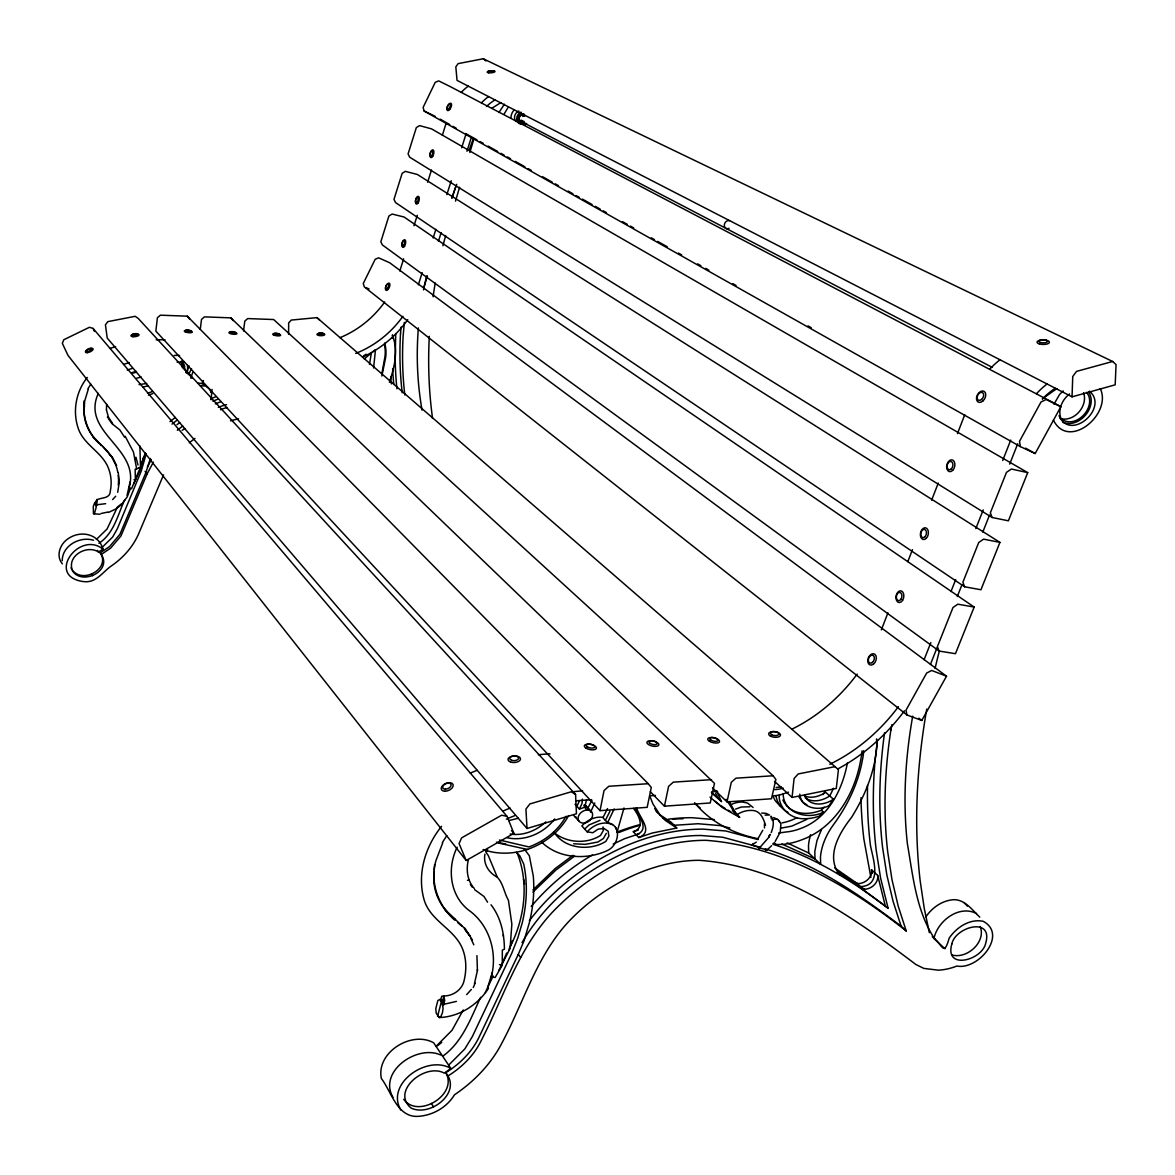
<?xml version="1.0" encoding="UTF-8"?>
<svg xmlns="http://www.w3.org/2000/svg" width="1175" height="1175" viewBox="0 0 1175 1175"><rect width="100%" height="100%" fill="white"/><g stroke="black" fill="none" stroke-linecap="round" stroke-linejoin="round"><path stroke-width="1.5" d="M182.331 367.628L181.288 361.239M183.403 368.788L183.403 364.793L181.831 361.195M184.607 370.11L184.607 366.101L183.036 362.488M885.216 905.572L877.696 875.419L871.556 869.794C872.555 877.196 865.299 883.571 858.235 883.585L854.871 882.44L860.937 888.124L888.109 908.26L880.589 878.078L876.197 850.142A506.131 331.35 -55.1 0 1 875.169 759.153L876.844 745.493L876.521 738.928M877.696 875.419C878.68 882.836 871.409 889.225 864.315 889.269L860.937 888.124M474.465 983.519L477.432 970.535L476.918 955.613M84.071 400.837C82.47 416.2 87.347 432.356 98.744 443.048M288.595 334.258L288.668 322.919L291.268 320.07L316.971 317.632L838.451 769.654L836.277 788.454L792.067 797.428L774.516 781.346M84.086 403.686L83.998 411.632L84.688 401.057L88.331 389.101M392.582 338.371L392.656 335.066M395.725 334.17L395.167 357.347A344.951 281.838 -58.4 0 0 396.93 388.749M484.937 854.137C483.043 863.787 488.785 872.878 497.289 877.167C503.326 883.629 504.134 892.824 508.437 900.3L511.859 924.123L510.067 948.475L498.714 970.638M106.44 409.869L106.617 404.464M1072.041 396.842L1072.746 376.485L1076.52 371.388L1112.652 361.489L1116.059 364.588L1115.178 384.827L1072.041 396.842L457.031 80.37L455.827 66.843L458.103 63.641L483.248 58.75L1112.652 361.489M117.72 492.296L119.218 482.484L118.264 472.556M491.356 976.88L495.174 977.482L502.283 965.086L502.327 950.164L504.413 949.165C504.295 933.493 500.873 917.499 491.032 904.794M586.56 799.837L584.651 807.269L579.407 809.09L575.03 804.288M876.844 745.493C875.169 771.167 865.05 795.71 851.552 817.374C839.391 832.825 825.364 856.223 839.567 874.788L837.29 872.643M434.221 869.72L434.603 864.609M582.389 799.132L582.051 803.377L579.407 809.09M84.438 406.183C82.088 421.12 89.932 435.837 101.344 445.105L100.991 445.56M400.513 333.803L401.116 327.047M404.362 322.391L403.143 335.933A341.338 278.519 -58.3 0 0 404.832 395.035M477.329 970.623L477.432 969.507M62.246 560.739C62.172 545.582 79.988 536.006 93.545 540.265M129.118 487.728C140.692 447.954 80.532 432.811 98.289 393.405M792.067 797.428L794.08 778.496L798.222 773.943L835.219 766.614M876.829 745.376L877.446 740.323M200.279 329.382L201.498 319.424L204.479 316.868L230.858 317.867L714.488 783.358L710.229 802.966L664.448 806.182L650.333 791.788M95.351 503.811C95.102 495.16 110.039 501.49 110.303 491.062A47.881 42.799 -29.5 0 0 108.57 468.561C102.475 452.037 83.557 445.031 78.108 427.994C72.424 410.912 76.067 391.466 87.302 377.454M243.533 330.968L244.797 321.098L247.749 318.572L273.657 319.541L773.091 775.764L775.882 779.422L771.49 798.765L727.002 801.893L712.491 787.867M764.47 827.934L764.44 823.719M371.241 353.69L369.479 364.412M440.419 1001.159L441.668 996.297L443.944 995.945C452.434 996.018 460.967 990.525 463.64 982.329A73.423 55.387 -37.5 0 0 463.405 951.265C456.399 929.161 429.8 921.714 423.837 898.802C417.037 873.495 425.409 846.352 441.55 826.348M133.7 483.953L140.515 468.972M434.353 871.395C431.269 889.857 440.566 908.583 455.401 919.496M212.088 389.41L211.559 392.67L210.501 391.525M491.488 976.117C497.392 952.852 489.681 926.164 470.353 911.389C449.952 897.054 446.573 868.589 457.148 847.234M130.131 481.867L127.032 495.453M890.9 730.013L891.884 724.652M96.277 503.018L96.967 499.39L96.658 505.691M600.028 810.647L604.038 790.569L608.812 786.266L648.203 783.71L651.288 787.456L647.175 807.342L600.028 810.647L155.849 331.144L157.391 317.749L160.402 315.179L187.266 316.178L648.203 783.71M143.497 457.369L139.81 469.927M771.373 818.916L771.035 816.243C774.81 820.928 773.165 827.45 771.226 832.546M664.448 806.182L668.59 786.369L673.29 782.139L711.551 779.657M139.443 469.016L139.766 467.474L138.914 468.061M727.002 801.893L731.291 782.344L735.903 778.188L773.091 775.764M423.514 289.873L426.598 275.963M847.454 762.722C842.475 789.747 828.316 818.197 801.056 828.346A57.223 42.006 -48 0 1 785.825 832.018L778.643 833.002M146.258 453.726L141.176 471.278L117.353 528.735L112.653 537.034L101.887 547.609M150.371 458.426L145.935 472.512L119.879 534.39L109.525 546.595L100.227 552.837C110.744 568.215 83.792 583.681 72.865 570.771M492.296 972.592L487.772 987.132M373.591 367.981L375.427 350.238M382.095 372.402L384.93 356.862A36.851 32.65 -48.9 0 0 384.533 344.98M145.201 452.889L140.119 468.546M932.274 936.769C942.703 944.157 943.569 957.875 949.194 938.091C956.582 927.325 969.757 918.483 983.269 921.317C1007.988 934.727 978.232 970.3 956.817 966.041L954.658 966.893A67.812 46.339 -48.2 0 1 938.384 970.183L923.829 968.406L915.839 964.469C852.095 916.309 781.493 866.21 699.052 860.306A161.107 115.62 -42.6 0 0 638.936 873.025C614.54 883.365 592.171 898.214 573.327 916.852C537.944 951.28 524.667 1000.615 501.916 1043.018C491.062 1064.139 474.01 1081.617 454.431 1094.836C447.102 1106.997 433.575 1114.957 419.49 1116.25C397.37 1118.629 391.98 1092.486 381.361 1078.474C375.912 1052.433 411.544 1030.387 433.648 1042.783L450.847 1068.457L444.282 1073.128C425.35 1062.597 390.555 1091.032 411.074 1108.054C430.358 1117.381 462.407 1092.221 445.722 1072.716C459.601 1064.153 471.718 1052.257 478.915 1037.481L518.278 954.394L523.991 940.881L529.411 922.493A180.348 138.753 -37.2 0 0 533.288 876.036L529.323 855.723L524.138 848.835M437.585 1016.375L441.565 1000.865L439.758 999.455L437.834 1000.601L435.778 1008.635L436.219 1013.203L439.215 1017.565C459.131 1016.874 477.77 1004.963 488.462 988.381M442.623 1001.085L443.944 995.945L444.693 1000.645L443.43 1005.506M442.916 245.766L445.663 235.573M211.074 399.764L211.735 392.861L210.061 389.615M455.503 201.131L459.601 187.236M469.868 152.471L473.98 138.577M497.289 877.167L488.359 855.738L485.686 851.699L487.684 849.51M130.542 488.139L127.267 496.819L124.08 501.049C117.632 515.928 113.432 533.758 98.979 543.276M399.823 270.999L403.642 258.808M414.011 225.732L417.287 215.289M427.641 182.213L431.46 170.037M442.373 135.213L446.192 123.037M471.337 989.453L466.666 994.608M418.359 284.805L422.192 272.673M433.149 237.982L435.896 229.316M446.853 194.624L451.244 180.759M461.657 147.8L466.049 133.921M423.602 288.066L427.436 275.949M438.407 241.316L441.154 232.65M452.125 198.017L455.973 185.9M466.945 151.267L471.337 137.416M468.355 859.821C465.976 869.676 467.209 880.809 474.333 888.506M493.118 975.97L485.275 992.552M381.86 376.015L385.664 357.479A36.88 32.665 -48.9 0 0 385.268 345.597L384.577 343.085M389.38 382.272C394.315 367.393 398.795 350.297 392.244 335.198M190.776 378.144L192.729 372.475M512.418 940.587L508.907 950.413M498.934 112.506L504.383 104.222M623.998 807.974L617.272 831.357L615.509 827.273M451.743 197.973L456.708 184.328M469.119 150.238L473.466 138.312M442.711 842.886L436.043 860.306C429.639 881.867 437.952 905.808 454.872 920.187M139.002 470.646L131.585 488.712L129.059 488.286M881.338 629.903L887.947 612.836M907.82 561.606L912.446 549.665M931.643 500.139L938.267 483.072M957.463 433.56L964.748 414.775M924.138 659.601L930.85 642.593M950.986 591.539L955.686 579.627M975.837 528.574L983.225 509.862M1002.686 460.512L1010.75 440.082M930.424 664.462L937.136 647.484M957.287 596.562L961.987 584.665M982.814 532.04L989.526 515.061M1009.678 464.14L1017.741 443.753M1027.728 472.614L1008.385 520.804L992.053 517.47L409.649 157.171L408.077 153.91L416.332 127.59L419.563 125.607L431.563 128.883L1027.728 472.614L1011.381 469.031L1006.476 472.365L990.363 512.785L992.053 517.47M999.94 542.38L980.934 589.762L964.602 586.78L395.564 202.585L393.978 199.383L402.144 173.342L405.36 171.359L417.345 174.473L999.94 542.38L983.607 539.149L978.731 542.498L962.883 582.227L964.602 586.78M974.163 607.064L955.451 653.697L939.119 651.053L382.404 244.958L380.817 241.815L388.896 216.038L392.097 214.041L404.068 217.022L974.163 607.064L957.831 604.185L952.984 607.534L937.4 646.632L939.119 651.053M821.457 829.55L816.963 840.595L814.804 851.493L814.995 858.969L781.816 844.002M506.675 953.072L501.549 965.145M590.54 812.233L594.785 802.951M117.206 507.541L107.101 528.956L96.409 539.442M153.367 462.113L147.081 473.98L120.966 535.947L110.612 548.167L101.285 554.424L100.227 552.837M473.246 987.543L475.155 983.078M1053.946 404.229L1059.63 394.389L1063.184 390.923M614.187 808.973L607.563 822.735C622.339 825.1 618.917 844.722 608.092 850.201C587.294 860.262 558.859 858.954 541.734 842.181M504.281 113.769L507.806 107.865M203.481 380.538L202.085 383.637L207.652 387.427M576.896 806.344L579.539 800.63M463.244 1009.986L452.008 1030.328L435.969 1046.411M480.619 997.311C470.749 1018.431 462.407 1042.196 442.593 1056.325M890.885 730.013A501.167 327.12 -55 0 0 887.742 852.11L892.016 879.781L898.199 906.087L906.219 930.953C848.423 885.362 780.788 845.794 705.896 840.316A188.264 134.993 -42.6 0 0 635.367 854.974C606.653 867.077 580.332 884.511 558.154 906.41C520.128 942.982 504.751 995.005 481.163 1040.697C473.951 1055.488 461.804 1067.414 447.91 1075.992M762.81 830.196L758.198 838.26M833.545 788.263L829.756 795.945C822.706 800.66 812.527 803.201 805.169 797.766M607.504 808.606L602.922 817.712L607.563 822.735M605.375 820.356L609.957 811.235M769.067 836.894L770.168 834.338L768.92 835.895M147.433 466.96L151.355 459.572M163.545 474.862L138.209 534.787C132.525 547.3 123.023 557.831 111.787 565.645C102.563 571.726 96.247 583.623 83.028 581.522C45.546 576.147 79.312 530.043 102.989 549.151C98.568 533.729 80.928 530.175 68.708 538.326C60.292 543.379 55.401 555.643 62.363 563.853M1035.175 453.535L1060.878 406.697L449.863 86.407L438.701 80.884L435.249 82.294L423.117 107.439L424.146 111.037L1020.355 446.603L1035.175 453.535L1025.584 448.145M921.788 720.466L946.507 676.212L389.703 262.774L378.614 257.824L375.192 259.264L363.266 283.498L364.309 286.876L906.938 714.958L921.788 720.466L918.909 718.204M187.545 369.156L189.248 366.13M191.54 368.612L189.013 373.797L190.908 376.94M509.377 948.313C524.564 919.628 529.514 883.189 517.044 852.742M606.315 833.339L603.363 838.539L597.913 842.02L585.473 844.34L573.664 843.782M522.008 942.614C546.448 900.608 586.369 868.854 630.843 850.054A187.574 134.817 -42.6 0 1 701.167 835.513L722.64 837.232L759.608 847.146M591.98 800.337L587.867 807.989L589.997 810.603M906.219 930.953L901.122 926.179C859.424 894.792 815.847 863.992 765.219 848.908L766.82 850.01L760.034 847.939L758.492 849.04L768.935 837.173M95.498 502.724L96.908 504.751L105.662 503.678M565.968 816.302C558.081 830.754 544.275 841.359 528.941 846.94L499.478 840.037M568.656 815.553C552.661 844.84 514.988 860.79 483.145 849.54M823.043 794.623L824.923 791.642M804.39 796.048C811.558 798.765 819.548 796.4 825.717 792.347L833.369 799.162L829.109 805.565C818.623 811.396 800.836 808.15 799.793 794.153M775.206 841.418L780.2 832.164L780.89 824.38M94.25 514.107L96.218 507.145L94.793 502.518L93.266 506.484L93.442 513.725L99.948 514.283M529.382 920.73C554.997 886.684 590.584 860.805 629.697 844.282A196.196 140.971 -42.5 0 1 703.34 829.153L725.812 830.989L758.139 839.626M122.846 502.724L124.814 500.051M115.693 496.247L112.609 499.566M554.673 818.946C543.908 833.207 524.74 841.682 506.983 837.716M925.915 916.794C932.274 907.438 942.57 900.256 954.1 899.668C965.292 899.786 972.312 910.155 979.774 917.146M788.293 807.342C797.296 815.288 810.794 814.407 821.325 810.265L824.13 807.152M532.936 889.96L555.246 868.516L572.989 855.283M532.951 892.06L555.951 870.029L574.619 856.105M531.217 906.424C548.593 886.009 569.302 868.34 592.523 854.915M821.325 810.265L823.484 812.219L819.372 816.082A48.733 35.632 -48.4 0 1 804.434 818.711C791.348 819.283 778.775 808.679 779.143 795.181L788.513 792.156M584.665 829.065L589.086 824.938L599.999 820.356M602.525 817.271C594.668 816.39 587.03 820.179 581.86 825.952L587.177 831.841C593.272 824.967 603.686 820.429 612.513 824.688M767.525 849.51L771.608 845.692M753.41 843.488L751.559 845.368L756.289 842.093M189.307 442.769L194.962 438.378M169.949 421.619L175.295 417.463M172.035 424.087L177.396 419.916M177.337 430.27L182.786 426.011M545.846 821.898C536.461 830.652 523.066 836.174 510.185 834.015M1069.544 393.963C1062.303 399.5 1057.515 409.678 1060.996 418.594M448.571 1065.24L464.815 1048.937L472.262 1036.732L511.683 953.395L517.705 938.267L522.185 923.08A173.562 133.539 -37.2 0 0 523.756 864.124L519.717 855.65L516.251 852.345M1042.401 398.81L1056.913 388.572M772.21 820.268L775.074 818.916L778.129 819.695L773.635 817.536M117.412 507.115L121.48 503.825M123.023 503.355L116.384 508.716L108.497 512.447M441.741 1042.401L437.335 1045.868M491.782 108.335L500.829 102.607M439.215 1017.565L441.007 1016.243L442.432 1012.777L443.078 1008.179L441.565 1000.865M765.454 849.833L766.643 850.068M176.955 424.645L179.775 422.692M182.184 430.329L184.886 428.464M363.56 355.952L366.145 354.204M72.057 569.39C67.636 555.261 87.258 544.598 98.553 552.015L102.945 549.195M364.309 358.918L375.06 349.93M440.64 999.514L442.696 1000.777L443.93 1004.258L456.443 1001.394M403.73 1099.301C418.006 1119.261 458.573 1094.395 445.722 1072.716M736.857 814.701L739.677 813.1A24.837 18.257 -46.4 0 1 751.295 810.427C760.152 810.016 763.427 818.402 765.527 825.32M466.181 860.511L513.872 833.383L507.057 816.375L93.104 328.442L89.447 327.282L63.788 339.737L62.348 343.394L67.974 355.393L466.181 860.511L459.072 843.547L461.657 837.848L501.696 815.2L507.057 816.375M833.369 799.162C824.967 805.565 808.797 806.99 804.713 794.99M806.711 819.46L791.744 826.128L781.625 828.037M71.043 567.76C77.858 587.456 113.138 572.313 101.285 554.424M760.387 847.777L751.883 845.075M636.189 834.808C650.363 829.756 638.906 816.64 635.234 808.283M633.516 808.341C638.715 815.303 645.604 827.743 633.296 831.709L638.774 837.555C654.372 831.577 639.082 817.462 636.659 807.901M613.203 844.091L624.542 838.715L639.494 833.677M119.189 483.263L119.218 482.484M797.091 817.741L792.082 819.974A56.841 41.903 -48 0 1 781.948 822.911M735.55 809.12L741.41 807.005L749.797 806.799M212.837 401.16L217.904 399.192M215.319 403.862L220.386 401.879M218.33 407.387L221.561 406.124A124.756 108.761 -38.9 0 1 226.555 404.641M220.518 409.767L223.749 408.503A125.093 108.967 -38.9 0 1 227.098 407.49M210.648 398.766L215.686 396.798M765.057 815.112L769.478 814.995L765.953 813.306L761.694 813.085M147.565 393.258L152.427 391.583M148.476 395.108L152.794 393.61M638.774 837.555L652.052 833.075L676.771 828.037L671.175 822.265L659.601 814.539M633.296 831.709L638.26 830.049M823.484 812.219C808.238 819.93 783.857 813.82 783.108 794.094M518.293 818.255L508.937 820.561M138.826 468.12L135.154 469.31L135.389 480.12M446.764 835.675L442.314 842.607M527.017 828.478L576.44 813.776L575.574 794.476L138.224 318.425L135.169 316.31L107.806 321.642L105.427 324.829L107.219 338.062L527.017 828.478L525.93 809.061L529.881 803.935L571.3 791.788L575.574 794.476M146.728 383.476L139.047 384.622M142.939 387.089L147.888 385.885M131.938 372.578L136.447 371.491M133.01 373.077L136.256 372.299M136.697 378.188L141.25 377.087M100.991 513.519L107.982 512.036M90.754 384.152L87.978 388.778M107.366 417.213L108.408 417.081L112.565 423.455M776.087 787.5L781.184 786.853M772.959 795.945L779.143 795.181M575.941 800.807L591.466 799.69M467.43 880.31L469.104 880.178M649.966 795.828L655.444 795.46M712.109 791.715L717.602 791.362M773.077 843.474L776.264 844.605L782.653 844.384A74.657 54.843 -48.1 0 0 802.466 839.552C835.866 826.994 855.047 792.993 860.834 759.285A55.578 40.787 -48.6 0 0 862.053 750.884M177.087 362.091L184.196 362.252M499.478 964.675L501.534 964.822M125.167 436.263L133.451 452.008L136.653 468.825M714.297 819.592L691.972 817.712A194.463 140.515 -42.5 0 0 668.222 819.239M198.076 383.109L201.938 383.476M200.382 385.62L204.244 385.988M498.597 843.062L527.619 849.51M133.979 479.738L135.404 479.929M583.755 805.859L586.604 806.623M587.177 831.841L592.802 832.723L598.207 829.095L604.097 828.522L608.165 831.224L608.856 836.115L605.889 841.329C590.496 851.229 565.16 849.07 554.615 832.928M951.765 954.937C966.952 959.402 986.236 942.056 980.244 926.532M496.482 842.181L505.764 844.017M138.914 468.267L140.559 468.649L139.869 445.898M185.723 371.741L188.073 372.622M186.326 372.402L188.411 373.136M188.132 374.384L190.497 375.266L192.113 378.277M729.881 828.008L720.363 825.599L697.965 823.734L674.127 825.305L662.553 817.58M758.433 838.759C733.964 833.971 710.552 822.265 694.587 802.701M1060.158 418.491C1073.95 422.545 1088.432 406.051 1083.541 392.744M1062.964 422.398C1079.179 428.772 1098.096 406.888 1088.696 392.039M772.93 844.282C815.215 857.662 853.123 881.456 888.109 908.26M440.698 1055.018C417.184 1044.134 377.821 1071.688 393.023 1097.391M946.507 676.212L931.716 670.47L926.664 673.04L906.013 710.155L906.938 714.958M787.118 842.901L808.679 852.991L820.649 864.33L820.473 856.825A55.152 39.186 -48 0 1 833.31 824.938C847.337 805.815 858.014 783.975 862.318 760.533A55.636 40.802 -48.6 0 0 863.61 750.752M365.895 287.567L369.067 288.947M574.986 816.669L576.455 817.345M760.034 847.939L757.963 846.676M584.225 804.743L585.708 805.418M424.146 111.037L435.323 116.457M1060.878 406.697L1046.147 399.485L1041.021 401.982L1019.518 441.286L1020.355 446.603M976.557 913.577C959.108 904.427 937.533 921.038 933.934 938.561L944.935 948.739M726.135 799.264L732.26 808.826L739.618 817.389L722.434 807.592L710.023 797.12M520.422 121.054L992.376 367.423M186.443 371.447L187.266 371.887M440.126 119.145L449.717 124.55M452.918 126.342L456.12 128.134M465.711 133.539L476.918 139.825M480.12 141.617L483.307 143.423M488.11 146.111L497.715 151.516M500.903 153.308L504.104 155.1M507.306 156.907L510.508 158.698M515.311 161.401L524.902 166.791M528.104 168.583L531.306 170.39M542.498 176.676L552.088 182.066M555.29 183.873L558.492 185.665M568.098 191.055L572.886 193.757M576.088 195.549L579.29 197.356M582.492 199.148L592.082 204.538M595.284 206.345L600.087 209.032M603.289 210.839L606.476 212.631M622.471 221.62L627.274 224.322M630.476 226.114L633.678 227.921M651.273 237.805L654.475 239.597M657.662 241.404L667.268 246.794M678.46 253.08L681.662 254.887M697.656 263.876L700.858 265.668M705.661 268.37L708.863 270.162M732.847 283.645L736.049 285.437M808.033 325.886L811.235 327.693M728.03 810.163L730.879 811.793M676.771 828.037L665.182 820.297L655.988 810.897M806.961 804.919L803.054 802.613L798.794 796.665M787.926 812.38C781.742 809.223 777.336 803.142 776.073 796.312M720.995 805.786L725.166 808.518M834.588 867.811L858.808 884.584M837.981 871.806L858.073 885.436L861.437 886.582C882.924 884.76 872.54 857.677 870.367 844.898A504.163 331.056 -55.1 0 1 867.532 785.487M854.871 882.44L857.721 884.496M861.995 887.566L864.844 889.622M1061.084 418.697C1075.566 430.403 1097.773 406.477 1086.625 392.288M474.671 889.695L483.982 896.481L487.566 902.194M553.587 832.164C566.1 843.062 586.722 844.384 600.528 835.425L603.465 830.24L603.01 826.98M1089.387 391.128C1109.45 407.681 1070.381 442.226 1059.042 415.671M714.503 800.998L719.688 804.919M716.456 790.76L721.494 801.541L712.461 793.433M721.494 801.541L711.345 792.229M450.847 1068.457C427.48 1054.504 385.194 1083.482 400.807 1109.964M483.248 58.75L485.98 60.968M695.571 804.155L700.3 808.062M457.604 922.507L461.702 925.973M207.476 387.251L210.222 389.806M102.666 446.309L112.785 457.795M780.479 806.505L775.074 800.469L773.282 796.753M316.971 317.632L319.497 319.982M578.878 821.163C584.166 826.862 595.652 818.872 591.862 811.984C586.604 806.241 575.06 814.275 578.878 821.163L573.87 815.612M774.178 842.592L776.264 844.605M732.745 810.721L739.618 817.389M446.985 911.536L444.488 908.995L463.714 927.486L470.411 936.431M97.554 441.506L93.119 436.777L107.498 451.303L112.683 458.235M732.348 809.898L736.167 814.04L729.176 801.512M585.341 805.242L590.393 810.75M186.061 372.402L186.663 373.062L187.692 370.331L187.559 365.44M584.651 807.269L587.177 810.03M964.087 902.591L967.319 906.145M187.266 316.178L189.616 318.954M511.522 830.578L513.872 833.383M230.858 317.867L233.135 320.599M785.62 804.478L787.279 806.491M753.058 807.475L747.594 803.098L742.512 802.026A24.675 18.198 -46.4 0 0 730.938 804.669M145.083 471.41L147.081 473.98M518.278 954.394L520.643 957.449M465.183 929.895L469.413 935.403M109.099 453.726L111.067 456.297M464.551 927.795L472.423 940.015M660.365 815.421L652.903 803.906L650.363 797.37M654.651 808.606L657.721 812.718M108.276 418.491L111.963 423.646L119.879 429.962L124.594 437.232M934.845 939.148C916.25 911.374 913.004 876.139 907.408 843.973A482.499 314.489 -55.1 0 1 912.696 716.163M470.382 884.511L472.365 887.316M97.496 550.429L98.553 552.015M91.488 574.149L92.531 575.765M431.343 1103.428L433.487 1106.777M780.67 823.469L778.849 820.385L779.568 822.162M782.873 800.013L784.783 803.48M715.516 793.243L718.057 798.207M112.051 457.589L115.635 464.698A51.068 45.678 -29.8 0 1 117.823 472.306M113.549 459.352L116.604 465.594M470.881 938.546L473.804 944.803M93.104 328.442L94.485 331.438M108.408 417.081L106.44 409.899M1053.388 420.092C1068.677 450.906 1112.505 413.879 1100.27 388.617M901.122 926.179L893.088 901.357L886.875 875.111L882.587 847.513A499.463 326.87 -55.1 0 1 884.54 732.877M486.949 849.892L487.243 850.994M135.962 457.207L138.004 465.006M871.556 869.794L872.408 873.319M870.881 877.417L863.875 839.067A501.989 330.718 -55.1 0 1 860.981 797.737M523.507 879.106L524.608 884.114M929.337 932.656L924.24 908.348L920.216 881.191A636.101 399.838 -56.2 0 1 926.767 709.024M135.213 458.353L135.243 459.454M808.679 852.991L808.488 845.545A54.682 39.083 -48 0 1 810.618 834.691M503.297 934.698L503.326 936.24M321.539 333.259A3.922 1.234 1 0 1 324.065 335.228A3.922 1.234 1 0 1 317.456 335.022A3.922 1.234 1 0 1 320.525 333.23M233.752 332.128A4.01 1.087 7.6 0 1 236.292 334.111A4.01 1.087 7.6 0 1 229.771 333.392A4.01 1.087 7.6 0 1 231.695 331.908M653.05 740.999A6.125 2.556 12.4 0 1 658.264 745.714A6.125 2.556 12.4 0 1 648.189 744.363A6.125 2.556 12.4 0 1 651.493 740.793M1042.416 398.898A61.82 44.694 -57.6 0 1 1055.267 388.264M506.322 819.137A213.233 157.097 -40.6 0 1 514.621 815.714M904.486 710.787A160.182 120.746 -50.7 0 1 838.025 768.832M502.636 811.22A223.72 164.838 -40.6 0 1 510.097 808.077M572.387 791.818A223.72 164.838 -40.6 0 1 582.609 790.878M898.405 706.66A149.666 112.815 -50.7 0 1 829.8 764.235M1036.438 393.713A72.233 52.229 -57.6 0 1 1047.057 383.975M470.308 773.106A217.199 162.782 -40.4 0 1 477.094 770.301M538.356 754.761A217.199 162.782 -40.4 0 1 549.988 753.836M857.133 674.142A145.289 111.331 -50.8 0 1 791.862 729.19M989.688 369.2A70.147 51.612 -57.9 0 1 1000.013 359.77M729.029 228.347A4.274 3.496 -61.3 0 1 724.314 225.057A4.274 3.496 -61.3 0 1 729.513 220.665M618.828 832.532A194.463 140.515 -42.5 0 1 640.331 825.129M616.699 832.223A185.165 134.17 -42.5 0 1 638.613 824.982M672.57 819.166A185.165 134.17 -42.5 0 1 682.939 818.784M935.05 668.487A636.101 399.838 -56.2 0 1 939.383 650.862M783.27 788.146A39.906 29.581 -48.3 0 1 774.766 789.615M110.053 348.461A143.57 128.002 -34.7 0 1 115.635 346.596M156.172 339.795A143.57 128.002 -34.7 0 1 165.014 339.825M384.724 301.96A95.763 87.009 -53 0 1 339.972 337.666M461.32 92.296A46.501 40.875 -64.2 0 1 468.296 86.157M486.538 106.499A40.567 35.441 -63.8 0 1 494.983 99.934M407.754 319.673A104.516 94.382 -52.8 0 1 362.649 357.068M127.179 370.066A139.517 123.639 -35.1 0 1 132.261 368.421M123.61 364.441A146.361 129.72 -35.1 0 1 129.294 362.532M174.164 355.423A146.361 129.72 -35.1 0 1 179.54 355.482M402.922 316.295A97.657 88.184 -52.8 0 1 355.673 353.396M481.442 102.857A47.397 41.419 -63.8 0 1 488.55 96.585M526.576 123.434A10.325 9.003 -64.7 0 1 524.623 125.196M510.949 117.691A10.325 9.003 -64.7 0 1 513.842 110.318M516.089 121.612A6.36 5.537 -64.7 0 1 514.753 115.752A6.36 5.537 -64.7 0 1 518.895 111.023M525.122 123.14A6.374 5.552 -64.7 0 1 517.059 120.834A6.374 5.552 -64.7 0 1 521.083 112.139M524.212 121.422A4.23 3.687 -64.7 0 1 519.423 120.922A4.23 3.687 -64.7 0 1 519.57 115.62A4.23 3.687 -64.7 0 1 524.388 114.283M522.185 115.282A2.791 2.423 -64.7 0 1 522.464 116.149M522.302 121.583A3.598 3.114 -61.9 0 1 519.203 118.367A3.598 3.114 -61.9 0 1 522.567 114.607A3.598 3.158 -67.5 0 1 524.623 115.253M522.39 114.518A3.598 3.158 -67.5 0 1 524.461 115.165M524.828 115.87A3.598 3.158 -67.5 0 0 522.067 114.342A3.598 3.114 -61.9 0 0 518.865 118.19A3.598 3.114 -61.9 0 0 521.964 121.407M521.891 114.254A3.598 3.114 -61.9 0 0 518.542 118.029A3.598 3.114 -61.9 0 0 521.641 121.231A3.598 3.158 -67.5 0 0 522.743 120.922M521.729 114.181A3.598 3.158 -67.5 0 1 524.505 115.708M524.344 115.62A3.598 3.158 -67.5 0 0 521.568 114.093A3.598 3.114 -61.9 0 0 518.704 116.075M522.581 120.834A3.598 3.158 -67.5 0 1 521.465 121.143M518.278 117.25A3.598 3.114 -61.9 0 0 521.303 121.054A3.598 3.158 -67.5 0 0 522.243 120.672M524.006 115.444A3.598 3.158 -67.5 0 0 521.23 113.916A3.598 3.114 -61.9 0 0 519.13 114.915M520.98 120.893A3.598 3.114 -61.9 0 1 517.94 117.074M517.778 116.986A3.598 3.114 -61.9 0 0 520.804 120.805A3.598 3.158 -67.5 0 0 521.92 120.496M519.952 114.137A3.598 3.114 -61.9 0 1 521.068 113.828M520.907 113.755A3.598 3.158 -67.5 0 1 523.668 115.282M518.102 119.821A3.598 3.114 -61.9 0 1 517.411 118.954M519.379 120.511A3.598 3.114 -61.9 0 1 517.749 119.13M519.629 113.96A3.598 3.114 -61.9 0 1 520.731 113.667M522.64 114.225A3.598 3.158 -67.6 0 1 523.712 116.222M521.582 120.32A3.598 3.158 -67.6 0 1 520.481 120.628M520.569 113.578A3.598 3.158 -67.6 0 1 521.671 113.696A3.598 3.158 -67.6 0 0 520.408 113.49M522.464 114.137A3.598 3.158 -67.6 0 1 523.536 116.134M393.801 384.46A343.923 281.354 -58.4 0 1 392.641 368.891M402.217 392.773A340.456 278.108 -58.4 0 1 400.499 333.803M432.562 418.432A436.762 346.493 -59.6 0 1 429.316 336.3M433.105 296.776A436.762 346.493 -59.6 0 1 435.205 283.028M422.06 410.119A328.78 268.047 -58.3 0 1 418.373 327.913M230.564 420.826A107.028 93.295 -39 0 1 238.554 418.843M118.278 475.449A51.068 45.678 -29.8 0 1 118.264 485.084M391.363 383.917A343.027 280.928 -58.4 0 1 390.717 377.043M951.838 943.951C944.201 970.521 982.124 960.416 985.707 943.217C993.418 916.412 955.437 926.664 951.838 943.951M493.808 70.985L488.286 71.293L493.808 70.985M449.702 109.466A4.024 1.777 -64.8 0 0 450.98 103.297A4.024 1.777 -64.8 0 0 446.999 107.997A4.024 1.777 -64.8 0 0 449.702 109.466M449.026 108.438A2.82 1.248 -64.8 0 0 449.922 104.12A2.82 1.248 -64.8 0 0 447.132 107.41A2.82 1.248 -64.8 0 0 449.026 108.438M982.799 401.086A6.125 4.127 -61.7 0 0 984.018 391.29A6.125 4.127 -61.7 0 0 976.513 397.679A6.125 4.127 -61.7 0 0 982.799 401.086M981.595 399.441A4.303 2.893 -61.7 0 0 982.462 392.567A4.303 2.893 -61.7 0 0 977.189 397.047A4.303 2.893 -61.7 0 0 981.595 399.441M432.65 156.422A3.995 1.718 -75.6 0 0 433.12 149.945A3.995 1.718 -75.6 0 0 430.006 154.836A3.995 1.718 -75.6 0 0 432.65 156.422M431.857 155.467A2.805 1.204 -75.6 0 0 432.194 150.929A2.805 1.204 -75.6 0 0 430.006 154.351A2.805 1.204 -75.6 0 0 431.857 155.467M952.749 470.338A6.037 4.01 -76.6 0 0 952.94 460.189A6.037 4.01 -76.6 0 0 946.624 466.695A6.037 4.01 -76.6 0 0 952.749 470.338M951.383 468.81A4.23 2.805 -76.6 0 0 951.53 461.687A4.23 2.805 -76.6 0 0 947.094 466.24A4.23 2.805 -76.6 0 0 951.383 468.81M418.094 202.922A3.966 1.704 -76.2 0 0 418.579 196.46A3.966 1.704 -76.2 0 0 415.509 201.233A3.966 1.704 -76.2 0 0 418.094 202.922M417.316 201.968A2.776 1.19 -76.2 0 0 417.654 197.429A2.776 1.19 -76.2 0 0 415.495 200.778A2.776 1.19 -76.2 0 0 417.316 201.968M926.311 538.326A5.978 3.951 -78.6 0 0 926.517 528.192A5.978 3.951 -78.6 0 0 920.348 534.434A5.978 3.951 -78.6 0 0 926.311 538.326M924.96 536.784A4.186 2.776 -78.6 0 0 925.122 529.675A4.186 2.776 -78.6 0 0 920.789 534.052A4.186 2.776 -78.6 0 0 924.96 536.784M319.101 334.478A2.747 0.867 1 0 0 323.58 334.038A2.747 0.867 1 0 0 319.923 333.01A2.747 0.867 1 0 0 319.101 334.478M770.433 736.093A5.992 2.805 6.9 0 0 780.362 735.668A5.992 2.805 6.9 0 0 772.915 731.584A5.992 2.805 6.9 0 0 770.433 736.093M771.755 734.727A4.201 1.968 6.9 0 0 778.717 734.434A4.201 1.968 6.9 0 0 773.502 731.57A4.201 1.968 6.9 0 0 771.755 734.727M274.127 335.183A3.966 1.072 8 0 0 280.575 335.389A3.966 1.072 8 0 0 275.42 333.494A3.966 1.072 8 0 0 274.127 335.183M274.994 334.405A2.791 0.749 8 0 0 279.503 334.552A2.791 0.749 8 0 0 275.89 333.23A2.791 0.749 8 0 0 274.994 334.405M709.48 741.293A6.066 2.482 13 0 0 719.394 742.027A6.066 2.482 13 0 0 712.109 737.548A6.066 2.482 13 0 0 709.48 741.293M710.919 740.088A4.259 1.733 13 0 0 717.881 740.617A4.259 1.733 13 0 0 712.77 737.474A4.259 1.733 13 0 0 710.919 740.088M231.137 332.819A2.82 0.764 7.7 0 0 235.734 332.966A2.82 0.764 7.7 0 0 232.136 331.629A2.82 0.764 7.7 0 0 231.137 332.819M650.025 743.378A4.303 1.792 12.3 0 0 657.119 743.907A4.303 1.792 12.3 0 0 652.081 740.72A4.303 1.792 12.3 0 0 650.025 743.378M185.547 332.026A4.068 1.116 7.3 0 0 192.23 332.246A4.068 1.116 7.3 0 0 187.133 330.322A4.068 1.116 7.3 0 0 185.547 332.026M186.458 331.233A2.849 0.778 7.3 0 0 191.143 331.394A2.849 0.778 7.3 0 0 187.559 330.043A2.849 0.778 7.3 0 0 186.458 331.233M585.855 748.049A6.198 2.629 11.6 0 0 596.18 748.813A6.198 2.629 11.6 0 0 589.101 744.186A6.198 2.629 11.6 0 0 585.855 748.049M587.383 746.815A4.348 1.851 11.6 0 0 594.623 747.344A4.348 1.851 11.6 0 0 589.659 744.098A4.348 1.851 11.6 0 0 587.383 746.815M132.981 336.696A4.112 1.381 -6.6 0 0 139.061 334.846A4.112 1.381 -6.6 0 0 132.893 334.302A4.112 1.381 -6.6 0 0 132.981 336.696M133.495 335.639A2.879 0.969 -6.6 0 0 137.769 334.332A2.879 0.969 -6.6 0 0 133.436 333.95A2.879 0.969 -6.6 0 0 133.495 335.639M510.64 762.076A6.272 3.334 -3.2 0 0 520.496 759.256A6.272 3.334 -3.2 0 0 511.624 756.289A6.272 3.334 -3.2 0 0 510.64 762.076M511.668 760.328A4.406 2.335 -3.2 0 0 518.586 758.345A4.406 2.335 -3.2 0 0 512.359 756.259A4.406 2.335 -3.2 0 0 511.668 760.328M87.42 352.647A4.127 1.572 -23.7 0 0 93.133 349.063A4.127 1.572 -23.7 0 0 87.332 349.724A4.127 1.572 -23.7 0 0 87.42 352.647M87.714 351.413A2.893 1.102 -23.7 0 0 91.723 348.902A2.893 1.102 -23.7 0 0 87.655 349.372A2.893 1.102 -23.7 0 0 87.714 351.413M445.09 791.245A6.36 3.819 -23.3 0 0 453.153 784.738A6.36 3.819 -23.3 0 0 443.386 784.812A6.36 3.819 -23.3 0 0 445.09 791.245M445.398 789.159A4.45 2.673 -23.3 0 0 451.053 784.592A4.45 2.673 -23.3 0 0 444.209 784.65A4.45 2.673 -23.3 0 0 445.398 789.159M488.785 72.806A3.966 1.013 -5 0 0 495.028 71.572A3.966 1.013 -5 0 0 489.476 70.999A3.966 1.013 -5 0 0 488.785 72.806M1039.376 343.967A6.257 2.277 0.5 0 0 1049.407 342.557A6.257 2.277 0.5 0 0 1040.859 340.089A6.257 2.277 0.5 0 0 1039.376 343.967M1040.536 342.498A4.377 1.586 0.5 0 0 1047.571 341.514A4.377 1.586 0.5 0 0 1041.593 339.781A4.377 1.586 0.5 0 0 1040.536 342.498M388.044 289.447A3.907 1.762 -66.7 0 0 389.38 283.263A3.907 1.762 -66.7 0 0 385.562 287.537A3.907 1.762 -66.7 0 0 388.044 289.447M387.397 288.404A2.732 1.234 -66.7 0 0 388.337 284.071A2.732 1.234 -66.7 0 0 385.65 287.067A2.732 1.234 -66.7 0 0 387.397 288.404M873.466 664.125A5.89 4.039 -69.2 0 0 874.846 654.299A5.89 4.039 -69.2 0 0 867.796 659.792A5.89 4.039 -69.2 0 0 873.466 664.125M872.349 662.45A4.127 2.82 -69.2 0 0 873.304 655.562A4.127 2.82 -69.2 0 0 868.369 659.41A4.127 2.82 -69.2 0 0 872.349 662.45M404.508 246.309A3.936 1.689 -76.8 0 0 404.993 239.847A3.936 1.689 -76.8 0 0 401.968 244.503A3.936 1.689 -76.8 0 0 404.508 246.309M403.73 245.34A2.761 1.19 -76.8 0 0 404.068 240.816A2.761 1.19 -76.8 0 0 401.953 244.092A2.761 1.19 -76.8 0 0 403.73 245.34M902.606 600.352A5.934 3.892 -80.4 0 0 901.049 590.849A5.934 3.892 -80.4 0 0 896.04 598.78A5.934 3.892 -80.4 0 0 902.606 600.352M901.019 599.118A4.157 2.732 -80.4 0 0 899.947 592.45A4.157 2.732 -80.4 0 0 896.422 598.016A4.157 2.732 -80.4 0 0 901.019 599.118"/></g></svg>
